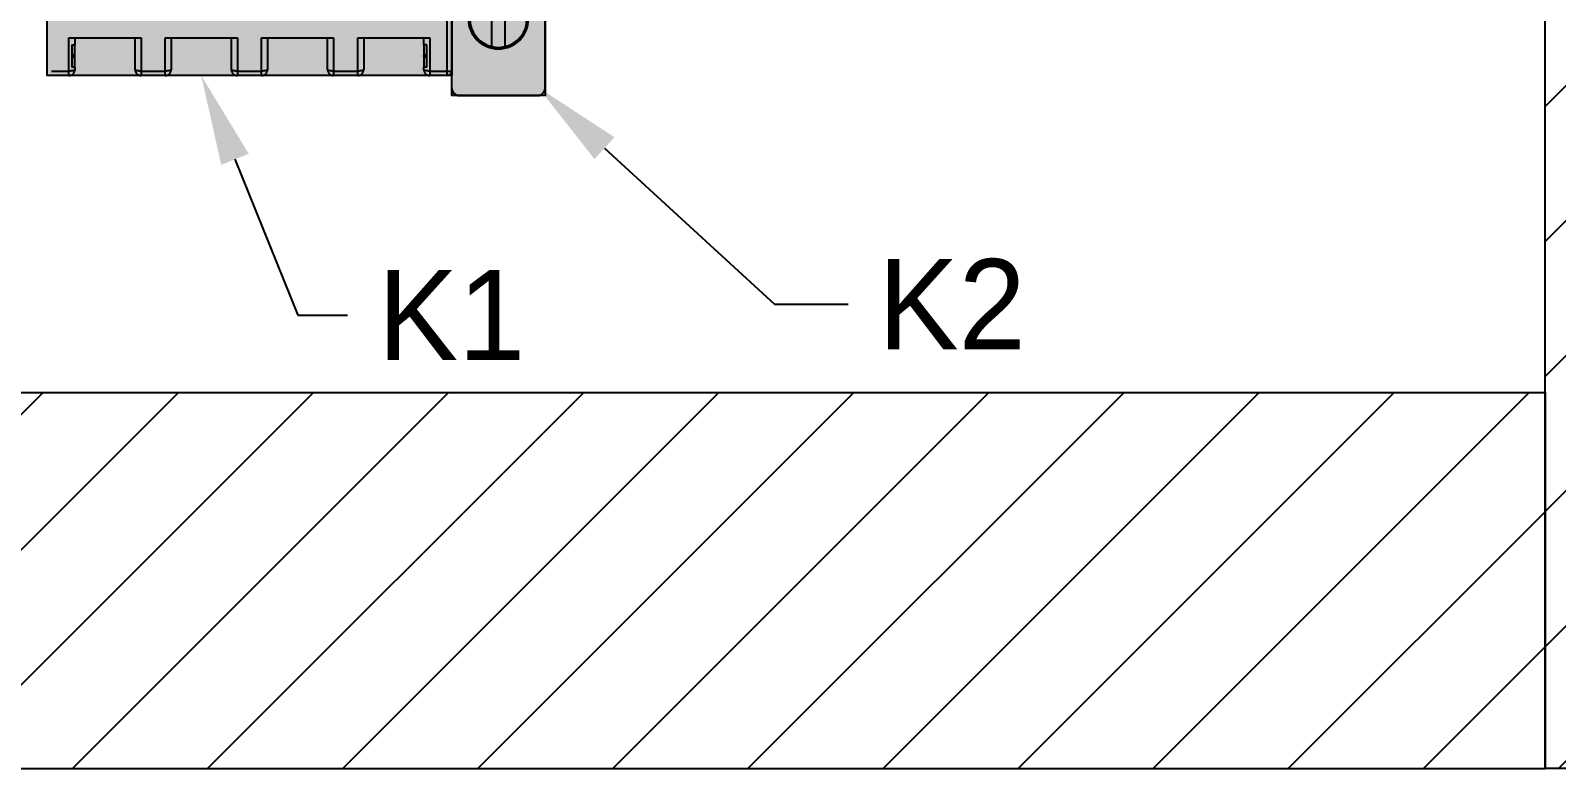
# Model space of a CAD drawing. Extents: x -20 to 2016, y -5898 to 916.
# Drawn here: x 1365.4 to 1466.8, y 551 to 600 of the extents above; entities that cross this region are included whole.
import ezdxf
from ezdxf import colors
from ezdxf.entities.mleader import LeaderData, LeaderLine
from ezdxf.math import Vec2, Vec3

# ---------------------------------------------------------------- set-up
doc = ezdxf.new("R2010")
doc.units = 0
for name, color, linetype in [('Default', 7, 'Continuous'), ('DV1_Default', 7, 'Continuous'), ('DV1_DRAW', 7, 'Continuous'), ('MAIN-1', 7, 'Continuous'), ('SYMS', 7, 'Continuous')]:
    doc.layers.add(name, color=color, linetype=linetype)

# ---------------------------------------------------------------- blocks, each defined once
blk = doc.blocks.new('SE')
at = {"layer": 'DV1_Default', "linetype": 'Continuous'}
h = blk.add_hatch(dxfattribs=at)
h.set_pattern_fill('LINE', scale=1.25984, angle=45, style=0)
h.paths.add_polyline_path([(55.08, 163.68), (55.08, 138.59), (60.08, 138.59), (60.08, 163.68)])
at = {"layer": 'DV1_Default', "color": 7, "linetype": 'Continuous'}
for p, q in [((60.18, 201.88), (54.98, 201.88)), ((54.48, 191.83), (54.48, 201.38)), ((60.68, 191.83), (60.68, 201.38)), ((57.15, 194.93), (57.15, 198.63)), ((58.01, 198.63), (58.01, 194.93)), ((54.48, 182.28), (54.48, 191.83)), ((60.18, 192.33), (54.98, 192.33)), ((60.68, 182.28), (60.68, 191.83)), ((57.15, 185.38), (57.15, 189.08)), ((58.01, 189.08), (58.01, 185.38)), ((60.18, 182.78), (54.98, 182.78)), ((54.48, 174.58), (54.48, 182.28)), ((60.68, 174.58), (60.68, 182.28)), ((57.15, 175.83), (57.15, 179.53)), ((58.01, 179.53), (58.01, 175.83)), ((54.48, 174.34), (54.48, 174.58)), ((54.58, 174.78), (54.58, 175.28)), ((60.58, 175.28), (54.58, 175.28)), ((54.58, 173.61), (54.58, 174.78)), ((60.58, 174.78), (60.58, 175.28)), ((60.58, 173.61), (60.58, 174.78)), ((60.68, 174.34), (60.68, 174.58)), ((54.48, 172.34), (54.48, 174.34)), ((54.58, 172.68), (54.58, 173.61)), ((54.58, 173.61), (60.58, 173.61)), ((60.58, 172.68), (60.58, 173.61)), ((60.68, 172.34), (60.68, 174.34)), ((54.58, 171.13), (54.58, 172.68)), ((54.58, 172.68), (54.58, 172.68)), ((54.58, 172.68), (60.58, 172.68)), ((54.58, 172.68), (60.58, 172.68)), ((60.58, 172.68), (60.58, 172.68)), ((60.58, 171.13), (60.58, 172.68)), ((54.48, 167.84), (54.48, 172.34)), ((60.68, 167.84), (60.68, 172.34)), ((54.58, 170.63), (54.58, 171.13)), ((54.58, 171.13), (60.58, 171.13)), ((54.58, 170.63), (54.58, 170.63)), ((54.58, 169.23), (54.58, 170.63)), ((54.58, 170.63), (60.58, 170.63)), ((54.58, 170.63), (60.58, 170.63)), ((60.58, 170.63), (60.58, 171.13)), ((60.58, 170.63), (60.58, 170.63)), ((60.58, 169.23), (60.58, 170.63)), ((54.58, 168.73), (54.58, 169.23)), ((54.58, 169.23), (60.58, 169.23)), ((54.58, 168.73), (54.58, 168.73)), ((54.58, 167.18), (54.58, 168.73)), ((54.58, 168.73), (60.58, 168.73)), ((54.58, 168.73), (60.58, 168.73)), ((60.58, 168.73), (60.58, 169.23)), ((60.58, 168.73), (60.58, 168.73)), ((60.58, 167.18), (60.58, 168.73)), ((54.48, 165.34), (54.48, 167.84)), ((60.68, 165.34), (60.68, 167.84)), ((54.58, 166.25), (54.58, 167.18)), ((54.58, 167.18), (60.58, 167.18)), ((60.58, 166.25), (60.58, 167.18)), ((54.58, 164.48), (54.58, 166.25)), ((54.58, 166.25), (60.58, 166.25)), ((60.58, 164.48), (60.58, 166.25)), ((54.48, 139.79), (54.48, 165.34)), ((54.58, 164.18), (54.58, 164.48)), ((54.58, 164.48), (60.58, 164.48)), ((60.58, 164.18), (60.58, 164.48)), ((60.68, 139.79), (60.68, 165.34)), ((54.58, 163.68), (54.58, 164.18)), ((54.58, 163.68), (54.58, 163.68)), ((54.58, 163.68), (60.58, 163.68)), ((54.58, 163.68), (60.58, 163.68)), ((60.58, 163.68), (60.58, 164.18)), ((60.58, 163.68), (60.58, 163.68)), ((54.48, 131.79), (54.48, 139.79)), ((54.48, 139.79), (54.98, 139.79)), ((54.98, 138.29), (54.98, 139.79)), ((60.18, 139.79), (60.68, 139.79)), ((60.18, 139.79), (60.18, 138.29)), ((60.68, 131.79), (60.68, 139.79)), ((60.18, 138.29), (54.98, 138.29)), ((54.48, 124.09), (54.48, 131.79)), ((60.18, 131.29), (54.98, 131.29)), ((60.68, 124.09), (60.68, 131.79)), ((57.15, 126.84), (57.15, 130.54)), ((58.01, 130.54), (58.01, 126.84)), ((54.48, 114.54), (54.48, 124.09)), ((60.68, 114.54), (60.68, 124.09)), ((54.98, 123.59), (60.18, 123.59)), ((57.15, 117.29), (57.15, 120.99)), ((58.01, 120.99), (58.01, 117.29)), ((54.98, 114.04), (60.18, 114.04)), ((60.18, 114.04), (54.98, 114.04)), ((54.98, 114.04), (54.98, 114.04)), ((60.18, 114.04), (60.18, 114.04))]:
    blk.add_line(p, q, dxfattribs=at)
for centre, radius, start, end in [((54.98, 201.38), 0.5, 90, 180), ((60.18, 201.38), 0.5, 0, 90), ((57.58, 196.78), 2, 90, 270), ((57.58, 196.78), 1.9, 103.0803, 180), ((57.58, 196.78), 1.9, 76.9197, 103.0803), ((57.58, 196.78), 2, 311.749, 90), ((57.58, 196.78), 1.9, 0, 76.9197), ((57.58, 196.78), 1.9, 180, 256.9197), ((57.58, 196.78), 1.9, 283.0803, 0), ((57.58, 196.78), 1.9, 256.9197, 283.0803), ((57.58, 196.78), 2, 270, 311.749), ((54.98, 191.83), 0.5, 90, 180), ((60.18, 191.83), 0.5, 0, 90), ((57.58, 187.23), 2, 90, 270), ((57.58, 187.23), 1.9, 103.0803, 180), ((57.58, 187.23), 1.9, 76.9197, 103.0803), ((57.58, 187.23), 2, 270, 90), ((57.58, 187.23), 1.9, 0, 76.9197), ((57.58, 187.23), 1.9, 180, 256.9197), ((57.58, 187.23), 1.9, 283.0803, 0), ((57.58, 187.23), 1.9, 256.9197, 283.0803), ((54.98, 182.28), 0.5, 90, 180), ((60.18, 182.28), 0.5, 0, 90), ((57.58, 177.68), 2, 90, 270), ((57.58, 177.68), 1.9, 76.9197, 103.0803), ((57.58, 177.68), 2, 270, 90), ((57.58, 177.68), 1.9, 103.0803, 180), ((57.58, 177.68), 1.9, 0, 76.9197), ((57.58, 177.68), 1.9, 180, 256.9197), ((57.58, 177.68), 1.9, 283.0803, 0), ((57.58, 177.68), 1.9, 256.9197, 283.0803), ((57.58, 134.79), 1.5, 0, 180), ((57.58, 134.79), 1.5, 180, 270), ((57.58, 134.79), 1.5, 270, 0), ((54.98, 131.79), 0.5, 180, 270), ((60.18, 131.79), 0.5, 270, 0), ((57.58, 128.69), 2, 90, 270), ((57.58, 128.69), 1.9, 103.0803, 180), ((57.58, 128.69), 1.9, 76.9197, 103.0803), ((57.58, 128.69), 2, 270, 90), ((57.58, 128.69), 1.9, 0, 76.9197), ((57.58, 128.69), 1.9, 180, 256.9197), ((57.58, 128.69), 1.9, 283.0803, 0), ((57.58, 128.69), 1.9, 256.9197, 283.0803), ((54.98, 124.09), 0.5, 180, 270), ((60.18, 124.09), 0.5, 270, 0), ((57.58, 119.14), 2, 90, 270), ((57.58, 119.14), 1.9, 103.0803, 180), ((57.58, 119.14), 1.9, 76.9197, 103.0803), ((57.58, 119.14), 2, 270, 90), ((57.58, 119.14), 1.9, 0, 76.9197), ((57.58, 119.14), 1.9, 180, 256.9197), ((57.58, 119.14), 1.9, 283.0803, 0), ((57.58, 119.14), 1.9, 256.9197, 283.0803), ((54.98, 114.54), 0.5, 180, 270), ((54.98, 114.54), 0.5, 180, 270), ((60.18, 114.54), 0.5, 270, 0), ((60.18, 114.54), 0.5, 270, 0)]:
    blk.add_arc(centre, radius, start, end, dxfattribs=at)
at = {"layer": 'DV1_DRAW', "color": 7, "linetype": 'Continuous'}
for p, q in [((55.08, 138.59), (55.08, 163.68)), ((60.08, 138.59), (60.08, 163.68)), ((60.08, 138.59), (55.08, 138.59))]:
    blk.add_line(p, q, dxfattribs=at)

msp = doc.modelspace()

# ---------------------------------------------------------------- hatches: boundary and pattern name
at = {"layer": 'SYMS', "true_color": 0x636466}
h = msp.add_hatch(dxfattribs=at)
h.set_pattern_fill('ANSI31', color=251, scale=2)
h.paths.add_polyline_path([(1491.064, 829.513), (1466.064, 829.513), (1466.064, 657.619), (1466.098, 657.619), (1466.098, 622.619), (1466.064, 550.969), (1491.064, 550.969)])
h = msp.add_hatch(color=251, dxfattribs=at)
h.dxf.hatch_style = 1
h.paths.add_polyline_path([(1399.586, 683.552), (1393.381, 683.552), (1393.381, 595.709), (1399.586, 595.709)])
h = msp.add_hatch(color=251, dxfattribs=at)
h.dxf.hatch_style = 1
h.paths.add_polyline_path([(1366.481, 597.033), (1393.381, 597.033), (1393.381, 676.033), (1366.481, 676.033)])
h = msp.add_hatch(dxfattribs=at)
h.set_pattern_fill('ANSI31', color=251, scale=2)
h.paths.add_polyline_path([(1466.064, 575.969), (1221.181, 575.969), (1221.181, 550.969), (1466.064, 550.969)])

# ---------------------------------------------------------------- linework, layer by layer
at = {"layer": 'MAIN-1'}
for p, q in [((1399.586, 597.905), (1399.586, 606.805)), ((1393.081, 597.333), (1393.081, 605.933)), ((1393.381, 606.233), (1393.381, 597.333)), ((1367.931, 597.333), (1367.931, 599.533)), ((1367.931, 599.533), (1372.731, 599.533)), ((1368.331, 599.533), (1368.331, 599.083)), ((1372.331, 597.433), (1372.331, 599.533)), ((1372.731, 599.533), (1372.731, 597.333)), ((1374.331, 597.333), (1374.331, 599.533)), ((1374.331, 599.533), (1379.131, 599.533)), ((1374.731, 599.533), (1374.731, 597.433)), ((1378.731, 597.433), (1378.731, 599.533)), ((1379.131, 599.533), (1379.131, 597.333)), ((1380.731, 597.333), (1380.731, 599.533)), ((1380.731, 599.533), (1385.531, 599.533)), ((1381.131, 599.533), (1381.131, 597.433)), ((1385.131, 597.433), (1385.131, 599.533)), ((1385.531, 599.533), (1385.531, 597.333)), ((1387.131, 597.333), (1387.131, 599.533)), ((1387.131, 599.533), (1391.931, 599.533)), ((1387.531, 599.533), (1387.531, 597.433)), ((1391.531, 599.083), (1391.531, 599.533)), ((1391.931, 599.533), (1391.931, 597.333)), ((1368.131, 599.083), (1368.131, 597.583)), ((1368.131, 599.083), (1368.331, 599.083)), ((1368.331, 598.383), (1368.331, 599.083)), ((1391.531, 599.083), (1391.531, 598.383)), ((1391.731, 599.083), (1391.531, 599.083)), ((1391.731, 597.583), (1391.731, 599.083)), ((1368.331, 598.383), (1368.131, 598.383)), ((1368.131, 598.283), (1368.331, 598.283)), ((1368.331, 597.583), (1368.131, 597.583)), ((1368.331, 598.283), (1368.331, 598.383)), ((1368.331, 597.583), (1368.331, 598.283)), ((1368.331, 597.583), (1368.331, 597.433)), ((1391.531, 598.283), (1391.531, 598.383)), ((1391.731, 598.383), (1391.531, 598.383)), ((1391.531, 598.283), (1391.531, 597.583)), ((1391.531, 598.283), (1391.731, 598.283)), ((1391.531, 597.433), (1391.531, 597.583)), ((1391.731, 597.583), (1391.531, 597.583)), ((1366.781, 597.333), (1367.931, 597.333)), ((1367.931, 597.033), (1366.781, 597.033)), ((1367.931, 597.033), (1367.931, 597.333)), ((1367.948, 597.333), (1367.931, 597.333)), ((1372.731, 597.033), (1367.931, 597.033)), ((1367.931, 597.033), (1367.95, 597.033)), ((1367.966, 597.333), (1367.948, 597.333)), ((1367.95, 597.033), (1367.969, 597.034)), ((1367.984, 597.334), (1367.966, 597.333)), ((1367.969, 597.034), (1367.988, 597.037)), ((1368.001, 597.334), (1367.984, 597.334)), ((1367.988, 597.037), (1368.008, 597.04)), ((1368.018, 597.335), (1368.001, 597.334)), ((1368.008, 597.04), (1368.026, 597.044)), ((1368.035, 597.336), (1368.018, 597.335)), ((1368.026, 597.044), (1368.045, 597.049)), ((1368.052, 597.337), (1368.035, 597.336)), ((1368.045, 597.049), (1368.063, 597.055)), ((1368.069, 597.339), (1368.052, 597.337)), ((1368.063, 597.055), (1368.082, 597.062)), ((1368.086, 597.34), (1368.069, 597.339)), ((1368.082, 597.062), (1368.092, 597.066)), ((1368.102, 597.342), (1368.086, 597.34)), ((1368.092, 597.066), (1368.104, 597.072)), ((1368.118, 597.344), (1368.102, 597.342)), ((1368.104, 597.072), (1368.123, 597.082)), ((1368.133, 597.346), (1368.118, 597.344)), ((1368.123, 597.082), (1368.141, 597.092)), ((1368.149, 597.349), (1368.133, 597.346)), ((1368.141, 597.092), (1368.151, 597.098)), ((1368.163, 597.351), (1368.149, 597.349)), ((1368.151, 597.098), (1368.157, 597.103)), ((1368.157, 597.103), (1368.165, 597.108)), ((1368.178, 597.354), (1368.163, 597.351)), ((1368.165, 597.108), (1368.173, 597.114)), ((1368.173, 597.114), (1368.18, 597.12)), ((1368.191, 597.357), (1368.178, 597.354)), ((1368.18, 597.12), (1368.187, 597.125)), ((1368.187, 597.125), (1368.194, 597.132)), ((1368.205, 597.36), (1368.191, 597.357)), ((1368.194, 597.132), (1368.201, 597.138)), ((1368.201, 597.138), (1368.215, 597.151)), ((1368.218, 597.363), (1368.205, 597.36)), ((1368.215, 597.151), (1368.228, 597.165)), ((1368.23, 597.366), (1368.218, 597.363)), ((1368.228, 597.165), (1368.242, 597.181)), ((1368.242, 597.369), (1368.23, 597.366)), ((1368.253, 597.373), (1368.242, 597.369)), ((1368.242, 597.181), (1368.258, 597.202)), ((1368.263, 597.377), (1368.253, 597.373)), ((1368.258, 597.202), (1368.267, 597.216)), ((1368.262, 597.208), (1368.271, 597.222)), ((1368.267, 597.216), (1368.262, 597.208)), ((1368.273, 597.38), (1368.263, 597.377)), ((1368.271, 597.222), (1368.28, 597.237)), ((1368.282, 597.384), (1368.273, 597.38)), ((1368.28, 597.237), (1368.288, 597.253)), ((1368.29, 597.389), (1368.282, 597.384)), ((1368.288, 597.253), (1368.296, 597.268)), ((1368.298, 597.393), (1368.29, 597.389)), ((1368.296, 597.268), (1368.302, 597.284)), ((1368.305, 597.397), (1368.298, 597.393)), ((1368.302, 597.284), (1368.308, 597.301)), ((1368.311, 597.401), (1368.305, 597.397)), ((1368.31, 597.306), (1368.314, 597.318)), ((1368.316, 597.405), (1368.311, 597.401)), ((1368.314, 597.318), (1368.319, 597.338)), ((1368.32, 597.41), (1368.316, 597.405)), ((1368.319, 597.338), (1368.325, 597.362)), ((1368.324, 597.414), (1368.32, 597.41)), ((1368.327, 597.418), (1368.324, 597.414)), ((1368.325, 597.362), (1368.328, 597.386)), ((1368.329, 597.423), (1368.327, 597.418)), ((1368.328, 597.386), (1368.33, 597.411)), ((1368.33, 597.428), (1368.329, 597.423)), ((1368.331, 597.433), (1368.33, 597.428)), ((1368.33, 597.411), (1368.331, 597.433)), ((1372.331, 597.428), (1372.331, 597.433)), ((1372.331, 597.433), (1372.331, 597.411)), ((1372.332, 597.423), (1372.331, 597.428)), ((1372.331, 597.411), (1372.334, 597.386)), ((1372.335, 597.418), (1372.332, 597.423)), ((1372.334, 597.386), (1372.337, 597.362)), ((1372.337, 597.414), (1372.335, 597.418)), ((1372.341, 597.41), (1372.337, 597.414)), ((1372.337, 597.362), (1372.342, 597.338)), ((1372.346, 597.405), (1372.341, 597.41)), ((1372.342, 597.338), (1372.348, 597.318)), ((1372.351, 597.401), (1372.346, 597.405)), ((1372.348, 597.318), (1372.351, 597.306)), ((1372.357, 597.397), (1372.351, 597.401)), ((1372.353, 597.301), (1372.359, 597.284)), ((1372.364, 597.393), (1372.357, 597.397)), ((1372.359, 597.284), (1372.366, 597.268)), ((1372.372, 597.389), (1372.364, 597.393)), ((1372.366, 597.268), (1372.374, 597.253)), ((1372.38, 597.384), (1372.372, 597.389)), ((1372.374, 597.253), (1372.382, 597.237)), ((1372.389, 597.38), (1372.38, 597.384)), ((1372.382, 597.237), (1372.391, 597.222)), ((1372.399, 597.377), (1372.389, 597.38)), ((1372.391, 597.222), (1372.4, 597.208)), ((1372.4, 597.208), (1372.394, 597.216)), ((1372.394, 597.216), (1372.404, 597.202)), ((1372.409, 597.373), (1372.399, 597.377)), ((1372.404, 597.202), (1372.42, 597.181)), ((1372.42, 597.369), (1372.409, 597.373)), ((1372.432, 597.366), (1372.42, 597.369)), ((1372.42, 597.181), (1372.434, 597.165)), ((1372.444, 597.363), (1372.432, 597.366)), ((1372.434, 597.165), (1372.447, 597.151)), ((1372.457, 597.36), (1372.444, 597.363)), ((1372.447, 597.151), (1372.46, 597.138)), ((1372.47, 597.357), (1372.457, 597.36)), ((1372.46, 597.138), (1372.467, 597.132)), ((1372.467, 597.132), (1372.475, 597.125)), ((1372.484, 597.354), (1372.47, 597.357)), ((1372.475, 597.125), (1372.482, 597.12)), ((1372.482, 597.12), (1372.489, 597.114)), ((1372.498, 597.351), (1372.484, 597.354)), ((1372.489, 597.114), (1372.497, 597.108)), ((1372.497, 597.108), (1372.504, 597.103)), ((1372.513, 597.349), (1372.498, 597.351)), ((1372.504, 597.103), (1372.511, 597.098)), ((1372.511, 597.098), (1372.521, 597.092)), ((1372.528, 597.346), (1372.513, 597.349)), ((1372.521, 597.092), (1372.539, 597.082)), ((1372.544, 597.344), (1372.528, 597.346)), ((1372.539, 597.082), (1372.557, 597.072)), ((1372.56, 597.342), (1372.544, 597.344)), ((1372.557, 597.072), (1372.571, 597.066)), ((1372.576, 597.34), (1372.56, 597.342)), ((1372.571, 597.066), (1372.583, 597.061)), ((1372.592, 597.339), (1372.576, 597.34)), ((1372.583, 597.061), (1372.603, 597.054)), ((1372.609, 597.337), (1372.592, 597.339)), ((1372.603, 597.054), (1372.624, 597.047)), ((1372.626, 597.336), (1372.609, 597.337)), ((1372.624, 597.047), (1372.645, 597.042)), ((1372.643, 597.335), (1372.626, 597.336)), ((1372.661, 597.334), (1372.643, 597.335)), ((1372.645, 597.042), (1372.666, 597.038)), ((1372.678, 597.334), (1372.661, 597.334)), ((1372.666, 597.038), (1372.688, 597.035)), ((1372.696, 597.333), (1372.678, 597.334)), ((1372.688, 597.035), (1372.709, 597.033)), ((1372.713, 597.333), (1372.696, 597.333)), ((1372.709, 597.033), (1372.731, 597.033)), ((1372.731, 597.333), (1372.713, 597.333)), ((1372.731, 597.333), (1374.331, 597.333)), ((1372.731, 597.333), (1372.731, 597.033)), ((1374.331, 597.033), (1372.731, 597.033)), ((1374.331, 597.033), (1374.331, 597.333)), ((1374.348, 597.333), (1374.331, 597.333)), ((1379.131, 597.033), (1374.331, 597.033)), ((1374.331, 597.033), (1374.35, 597.033)), ((1374.366, 597.333), (1374.348, 597.333)), ((1374.35, 597.033), (1374.369, 597.034)), ((1374.384, 597.334), (1374.366, 597.333)), ((1374.369, 597.034), (1374.388, 597.037)), ((1374.401, 597.334), (1374.384, 597.334)), ((1374.388, 597.037), (1374.408, 597.04)), ((1374.418, 597.335), (1374.401, 597.334)), ((1374.408, 597.04), (1374.426, 597.044)), ((1374.435, 597.336), (1374.418, 597.335)), ((1374.426, 597.044), (1374.445, 597.049)), ((1374.452, 597.337), (1374.435, 597.336)), ((1374.445, 597.049), (1374.463, 597.055)), ((1374.469, 597.339), (1374.452, 597.337)), ((1374.463, 597.055), (1374.482, 597.062)), ((1374.486, 597.34), (1374.469, 597.339)), ((1374.482, 597.062), (1374.492, 597.066)), ((1374.502, 597.342), (1374.486, 597.34)), ((1374.492, 597.066), (1374.504, 597.072)), ((1374.518, 597.344), (1374.502, 597.342)), ((1374.504, 597.072), (1374.523, 597.082)), ((1374.533, 597.346), (1374.518, 597.344)), ((1374.523, 597.082), (1374.541, 597.092)), ((1374.549, 597.349), (1374.533, 597.346)), ((1374.541, 597.092), (1374.551, 597.098)), ((1374.563, 597.351), (1374.549, 597.349)), ((1374.551, 597.098), (1374.557, 597.103)), ((1374.557, 597.103), (1374.565, 597.108)), ((1374.578, 597.354), (1374.563, 597.351)), ((1374.565, 597.108), (1374.573, 597.114)), ((1374.573, 597.114), (1374.58, 597.12)), ((1374.591, 597.357), (1374.578, 597.354)), ((1374.58, 597.12), (1374.587, 597.125)), ((1374.587, 597.125), (1374.594, 597.132)), ((1374.605, 597.36), (1374.591, 597.357)), ((1374.594, 597.132), (1374.601, 597.138)), ((1374.601, 597.138), (1374.615, 597.151)), ((1374.618, 597.363), (1374.605, 597.36)), ((1374.615, 597.151), (1374.628, 597.165)), ((1374.63, 597.366), (1374.618, 597.363)), ((1374.628, 597.165), (1374.642, 597.181)), ((1374.642, 597.369), (1374.63, 597.366)), ((1374.653, 597.373), (1374.642, 597.369)), ((1374.642, 597.181), (1374.658, 597.202)), ((1374.663, 597.377), (1374.653, 597.373)), ((1374.658, 597.202), (1374.667, 597.216)), ((1374.662, 597.208), (1374.671, 597.222)), ((1374.667, 597.216), (1374.662, 597.208)), ((1374.673, 597.38), (1374.663, 597.377)), ((1374.671, 597.222), (1374.68, 597.237)), ((1374.682, 597.384), (1374.673, 597.38)), ((1374.68, 597.237), (1374.688, 597.253)), ((1374.69, 597.389), (1374.682, 597.384)), ((1374.688, 597.253), (1374.696, 597.268)), ((1374.698, 597.393), (1374.69, 597.389)), ((1374.696, 597.268), (1374.702, 597.284)), ((1374.705, 597.397), (1374.698, 597.393)), ((1374.702, 597.284), (1374.708, 597.301)), ((1374.711, 597.401), (1374.705, 597.397)), ((1374.71, 597.306), (1374.714, 597.318)), ((1374.716, 597.405), (1374.711, 597.401)), ((1374.714, 597.318), (1374.719, 597.338)), ((1374.72, 597.41), (1374.716, 597.405)), ((1374.719, 597.338), (1374.725, 597.362)), ((1374.724, 597.414), (1374.72, 597.41)), ((1374.727, 597.418), (1374.724, 597.414)), ((1374.725, 597.362), (1374.728, 597.386)), ((1374.729, 597.423), (1374.727, 597.418)), ((1374.728, 597.386), (1374.73, 597.411)), ((1374.73, 597.428), (1374.729, 597.423)), ((1374.731, 597.433), (1374.73, 597.428)), ((1374.73, 597.411), (1374.731, 597.433)), ((1378.731, 597.428), (1378.731, 597.433)), ((1378.731, 597.433), (1378.731, 597.411)), ((1378.732, 597.423), (1378.731, 597.428)), ((1378.731, 597.411), (1378.734, 597.386)), ((1378.735, 597.418), (1378.732, 597.423)), ((1378.734, 597.386), (1378.737, 597.362)), ((1378.737, 597.414), (1378.735, 597.418)), ((1378.741, 597.41), (1378.737, 597.414)), ((1378.737, 597.362), (1378.742, 597.338)), ((1378.746, 597.405), (1378.741, 597.41)), ((1378.742, 597.338), (1378.748, 597.318)), ((1378.751, 597.401), (1378.746, 597.405)), ((1378.748, 597.318), (1378.751, 597.306)), ((1378.757, 597.397), (1378.751, 597.401)), ((1378.753, 597.301), (1378.759, 597.284)), ((1378.764, 597.393), (1378.757, 597.397)), ((1378.759, 597.284), (1378.766, 597.268)), ((1378.772, 597.389), (1378.764, 597.393)), ((1378.766, 597.268), (1378.774, 597.253)), ((1378.78, 597.384), (1378.772, 597.389)), ((1378.774, 597.253), (1378.782, 597.237)), ((1378.789, 597.38), (1378.78, 597.384)), ((1378.782, 597.237), (1378.791, 597.222)), ((1378.799, 597.377), (1378.789, 597.38)), ((1378.791, 597.222), (1378.8, 597.208)), ((1378.8, 597.208), (1378.794, 597.216)), ((1378.794, 597.216), (1378.804, 597.202)), ((1378.809, 597.373), (1378.799, 597.377)), ((1378.804, 597.202), (1378.82, 597.181)), ((1378.82, 597.369), (1378.809, 597.373)), ((1378.832, 597.366), (1378.82, 597.369)), ((1378.82, 597.181), (1378.834, 597.165)), ((1378.844, 597.363), (1378.832, 597.366)), ((1378.834, 597.165), (1378.847, 597.151)), ((1378.857, 597.36), (1378.844, 597.363)), ((1378.847, 597.151), (1378.86, 597.138)), ((1378.87, 597.357), (1378.857, 597.36)), ((1378.86, 597.138), (1378.867, 597.132)), ((1378.867, 597.132), (1378.875, 597.125)), ((1378.884, 597.354), (1378.87, 597.357)), ((1378.875, 597.125), (1378.882, 597.12)), ((1378.882, 597.12), (1378.889, 597.114)), ((1378.898, 597.351), (1378.884, 597.354)), ((1378.889, 597.114), (1378.897, 597.108)), ((1378.897, 597.108), (1378.904, 597.103)), ((1378.913, 597.349), (1378.898, 597.351)), ((1378.904, 597.103), (1378.911, 597.098)), ((1378.911, 597.098), (1378.921, 597.092)), ((1378.928, 597.346), (1378.913, 597.349)), ((1378.921, 597.092), (1378.939, 597.082)), ((1378.944, 597.344), (1378.928, 597.346)), ((1378.939, 597.082), (1378.957, 597.072)), ((1378.96, 597.342), (1378.944, 597.344)), ((1378.957, 597.072), (1378.971, 597.066)), ((1378.976, 597.34), (1378.96, 597.342)), ((1378.971, 597.066), (1378.983, 597.061)), ((1378.992, 597.339), (1378.976, 597.34)), ((1378.983, 597.061), (1379.003, 597.054)), ((1379.009, 597.337), (1378.992, 597.339)), ((1379.003, 597.054), (1379.024, 597.047)), ((1379.026, 597.336), (1379.009, 597.337)), ((1379.024, 597.047), (1379.045, 597.042)), ((1379.043, 597.335), (1379.026, 597.336)), ((1379.061, 597.334), (1379.043, 597.335)), ((1379.045, 597.042), (1379.066, 597.038)), ((1379.078, 597.334), (1379.061, 597.334)), ((1379.066, 597.038), (1379.088, 597.035)), ((1379.096, 597.333), (1379.078, 597.334)), ((1379.088, 597.035), (1379.109, 597.033)), ((1379.113, 597.333), (1379.096, 597.333)), ((1379.109, 597.033), (1379.131, 597.033)), ((1379.131, 597.333), (1379.113, 597.333)), ((1379.131, 597.333), (1380.731, 597.333)), ((1379.131, 597.333), (1379.131, 597.033)), ((1380.731, 597.033), (1379.131, 597.033)), ((1380.731, 597.033), (1380.731, 597.333)), ((1380.748, 597.333), (1380.731, 597.333)), ((1385.531, 597.033), (1380.731, 597.033)), ((1380.731, 597.033), (1380.75, 597.033)), ((1380.766, 597.333), (1380.748, 597.333)), ((1380.75, 597.033), (1380.769, 597.034)), ((1380.784, 597.334), (1380.766, 597.333)), ((1380.769, 597.034), (1380.788, 597.037)), ((1380.801, 597.334), (1380.784, 597.334)), ((1380.788, 597.037), (1380.808, 597.04)), ((1380.818, 597.335), (1380.801, 597.334)), ((1380.808, 597.04), (1380.826, 597.044)), ((1380.835, 597.336), (1380.818, 597.335)), ((1380.826, 597.044), (1380.845, 597.049)), ((1380.852, 597.337), (1380.835, 597.336)), ((1380.845, 597.049), (1380.863, 597.055)), ((1380.869, 597.339), (1380.852, 597.337)), ((1380.863, 597.055), (1380.882, 597.062)), ((1380.886, 597.34), (1380.869, 597.339)), ((1380.882, 597.062), (1380.892, 597.066)), ((1380.902, 597.342), (1380.886, 597.34)), ((1380.892, 597.066), (1380.904, 597.072)), ((1380.918, 597.344), (1380.902, 597.342)), ((1380.904, 597.072), (1380.923, 597.082)), ((1380.933, 597.346), (1380.918, 597.344)), ((1380.923, 597.082), (1380.941, 597.092)), ((1380.949, 597.349), (1380.933, 597.346)), ((1380.941, 597.092), (1380.951, 597.098)), ((1380.963, 597.351), (1380.949, 597.349)), ((1380.951, 597.098), (1380.957, 597.103)), ((1380.957, 597.103), (1380.965, 597.108)), ((1380.978, 597.354), (1380.963, 597.351)), ((1380.965, 597.108), (1380.973, 597.114)), ((1380.973, 597.114), (1380.98, 597.12)), ((1380.991, 597.357), (1380.978, 597.354)), ((1380.98, 597.12), (1380.987, 597.125)), ((1380.987, 597.125), (1380.994, 597.132)), ((1381.005, 597.36), (1380.991, 597.357)), ((1380.994, 597.132), (1381.001, 597.138)), ((1381.001, 597.138), (1381.015, 597.151)), ((1381.018, 597.363), (1381.005, 597.36)), ((1381.015, 597.151), (1381.028, 597.165)), ((1381.03, 597.366), (1381.018, 597.363)), ((1381.028, 597.165), (1381.042, 597.181)), ((1381.042, 597.369), (1381.03, 597.366)), ((1381.053, 597.373), (1381.042, 597.369)), ((1381.042, 597.181), (1381.058, 597.202)), ((1381.063, 597.377), (1381.053, 597.373)), ((1381.058, 597.202), (1381.067, 597.216)), ((1381.062, 597.208), (1381.071, 597.222)), ((1381.067, 597.216), (1381.062, 597.208)), ((1381.073, 597.38), (1381.063, 597.377)), ((1381.071, 597.222), (1381.08, 597.237)), ((1381.082, 597.384), (1381.073, 597.38)), ((1381.08, 597.237), (1381.088, 597.253)), ((1381.09, 597.389), (1381.082, 597.384)), ((1381.088, 597.253), (1381.096, 597.268)), ((1381.098, 597.393), (1381.09, 597.389)), ((1381.096, 597.268), (1381.102, 597.284)), ((1381.105, 597.397), (1381.098, 597.393)), ((1381.102, 597.284), (1381.108, 597.301)), ((1381.111, 597.401), (1381.105, 597.397)), ((1381.11, 597.306), (1381.114, 597.318)), ((1381.116, 597.405), (1381.111, 597.401)), ((1381.114, 597.318), (1381.119, 597.338)), ((1381.12, 597.41), (1381.116, 597.405)), ((1381.119, 597.338), (1381.125, 597.362)), ((1381.124, 597.414), (1381.12, 597.41)), ((1381.127, 597.418), (1381.124, 597.414)), ((1381.125, 597.362), (1381.128, 597.386)), ((1381.129, 597.423), (1381.127, 597.418)), ((1381.128, 597.386), (1381.13, 597.411)), ((1381.13, 597.428), (1381.129, 597.423)), ((1381.131, 597.433), (1381.13, 597.428)), ((1381.13, 597.411), (1381.131, 597.433)), ((1385.131, 597.428), (1385.131, 597.433)), ((1385.131, 597.433), (1385.131, 597.411)), ((1385.132, 597.423), (1385.131, 597.428)), ((1385.131, 597.411), (1385.134, 597.386)), ((1385.135, 597.418), (1385.132, 597.423)), ((1385.134, 597.386), (1385.137, 597.362)), ((1385.137, 597.414), (1385.135, 597.418)), ((1385.141, 597.41), (1385.137, 597.414)), ((1385.137, 597.362), (1385.142, 597.338)), ((1385.146, 597.405), (1385.141, 597.41)), ((1385.142, 597.338), (1385.148, 597.318)), ((1385.151, 597.401), (1385.146, 597.405)), ((1385.148, 597.318), (1385.151, 597.306)), ((1385.157, 597.397), (1385.151, 597.401)), ((1385.153, 597.301), (1385.159, 597.284)), ((1385.164, 597.393), (1385.157, 597.397)), ((1385.159, 597.284), (1385.166, 597.268)), ((1385.172, 597.389), (1385.164, 597.393)), ((1385.166, 597.268), (1385.174, 597.253)), ((1385.18, 597.384), (1385.172, 597.389)), ((1385.174, 597.253), (1385.182, 597.237)), ((1385.189, 597.38), (1385.18, 597.384)), ((1385.182, 597.237), (1385.191, 597.222)), ((1385.199, 597.377), (1385.189, 597.38)), ((1385.191, 597.222), (1385.2, 597.208)), ((1385.2, 597.208), (1385.194, 597.216)), ((1385.194, 597.216), (1385.204, 597.202)), ((1385.209, 597.373), (1385.199, 597.377)), ((1385.204, 597.202), (1385.22, 597.181)), ((1385.22, 597.369), (1385.209, 597.373)), ((1385.232, 597.366), (1385.22, 597.369)), ((1385.22, 597.181), (1385.234, 597.165)), ((1385.244, 597.363), (1385.232, 597.366)), ((1385.234, 597.165), (1385.247, 597.151)), ((1385.257, 597.36), (1385.244, 597.363)), ((1385.247, 597.151), (1385.26, 597.138)), ((1385.27, 597.357), (1385.257, 597.36)), ((1385.26, 597.138), (1385.267, 597.132)), ((1385.267, 597.132), (1385.275, 597.125)), ((1385.284, 597.354), (1385.27, 597.357)), ((1385.275, 597.125), (1385.282, 597.12)), ((1385.282, 597.12), (1385.289, 597.114)), ((1385.298, 597.351), (1385.284, 597.354)), ((1385.289, 597.114), (1385.297, 597.108)), ((1385.297, 597.108), (1385.304, 597.103)), ((1385.313, 597.349), (1385.298, 597.351)), ((1385.304, 597.103), (1385.311, 597.098)), ((1385.311, 597.098), (1385.321, 597.092)), ((1385.328, 597.346), (1385.313, 597.349)), ((1385.321, 597.092), (1385.339, 597.082)), ((1385.344, 597.344), (1385.328, 597.346)), ((1385.339, 597.082), (1385.357, 597.072)), ((1385.36, 597.342), (1385.344, 597.344)), ((1385.357, 597.072), (1385.371, 597.066)), ((1385.376, 597.34), (1385.36, 597.342)), ((1385.371, 597.066), (1385.383, 597.061)), ((1385.392, 597.339), (1385.376, 597.34)), ((1385.383, 597.061), (1385.403, 597.054)), ((1385.409, 597.337), (1385.392, 597.339)), ((1385.403, 597.054), (1385.424, 597.047)), ((1385.426, 597.336), (1385.409, 597.337)), ((1385.424, 597.047), (1385.445, 597.042)), ((1385.443, 597.335), (1385.426, 597.336)), ((1385.461, 597.334), (1385.443, 597.335)), ((1385.445, 597.042), (1385.466, 597.038)), ((1385.478, 597.334), (1385.461, 597.334)), ((1385.466, 597.038), (1385.488, 597.035)), ((1385.496, 597.333), (1385.478, 597.334)), ((1385.488, 597.035), (1385.509, 597.033)), ((1385.513, 597.333), (1385.496, 597.333)), ((1385.509, 597.033), (1385.531, 597.033)), ((1385.531, 597.333), (1385.513, 597.333)), ((1385.531, 597.333), (1387.131, 597.333)), ((1385.531, 597.333), (1385.531, 597.033)), ((1387.131, 597.033), (1385.531, 597.033)), ((1387.131, 597.033), (1387.131, 597.333)), ((1387.148, 597.333), (1387.131, 597.333)), ((1391.931, 597.033), (1387.131, 597.033)), ((1387.131, 597.033), (1387.15, 597.033)), ((1387.166, 597.333), (1387.148, 597.333)), ((1387.15, 597.033), (1387.169, 597.034)), ((1387.184, 597.334), (1387.166, 597.333)), ((1387.169, 597.034), (1387.188, 597.037)), ((1387.201, 597.334), (1387.184, 597.334)), ((1387.188, 597.037), (1387.208, 597.04)), ((1387.218, 597.335), (1387.201, 597.334)), ((1387.208, 597.04), (1387.226, 597.044)), ((1387.235, 597.336), (1387.218, 597.335)), ((1387.226, 597.044), (1387.245, 597.049)), ((1387.252, 597.337), (1387.235, 597.336)), ((1387.245, 597.049), (1387.263, 597.055)), ((1387.269, 597.339), (1387.252, 597.337)), ((1387.263, 597.055), (1387.282, 597.062)), ((1387.286, 597.34), (1387.269, 597.339)), ((1387.282, 597.062), (1387.292, 597.066)), ((1387.302, 597.342), (1387.286, 597.34)), ((1387.292, 597.066), (1387.304, 597.072)), ((1387.318, 597.344), (1387.302, 597.342)), ((1387.304, 597.072), (1387.323, 597.082)), ((1387.333, 597.346), (1387.318, 597.344)), ((1387.323, 597.082), (1387.341, 597.092)), ((1387.349, 597.349), (1387.333, 597.346)), ((1387.341, 597.092), (1387.351, 597.098)), ((1387.363, 597.351), (1387.349, 597.349)), ((1387.351, 597.098), (1387.357, 597.103)), ((1387.357, 597.103), (1387.365, 597.108)), ((1387.378, 597.354), (1387.363, 597.351)), ((1387.365, 597.108), (1387.373, 597.114)), ((1387.373, 597.114), (1387.38, 597.12)), ((1387.391, 597.357), (1387.378, 597.354)), ((1387.38, 597.12), (1387.387, 597.125)), ((1387.387, 597.125), (1387.394, 597.132)), ((1387.405, 597.36), (1387.391, 597.357)), ((1387.394, 597.132), (1387.401, 597.138)), ((1387.401, 597.138), (1387.415, 597.151)), ((1387.418, 597.363), (1387.405, 597.36)), ((1387.415, 597.151), (1387.428, 597.165)), ((1387.43, 597.366), (1387.418, 597.363)), ((1387.428, 597.165), (1387.442, 597.181)), ((1387.442, 597.369), (1387.43, 597.366)), ((1387.453, 597.373), (1387.442, 597.369)), ((1387.442, 597.181), (1387.458, 597.202)), ((1387.463, 597.377), (1387.453, 597.373)), ((1387.458, 597.202), (1387.467, 597.216)), ((1387.462, 597.208), (1387.471, 597.222)), ((1387.467, 597.216), (1387.462, 597.208)), ((1387.473, 597.38), (1387.463, 597.377)), ((1387.471, 597.222), (1387.48, 597.237)), ((1387.482, 597.384), (1387.473, 597.38)), ((1387.48, 597.237), (1387.488, 597.253)), ((1387.49, 597.389), (1387.482, 597.384)), ((1387.488, 597.253), (1387.496, 597.268)), ((1387.498, 597.393), (1387.49, 597.389)), ((1387.496, 597.268), (1387.502, 597.284)), ((1387.505, 597.397), (1387.498, 597.393)), ((1387.502, 597.284), (1387.508, 597.301)), ((1387.511, 597.401), (1387.505, 597.397)), ((1387.51, 597.306), (1387.514, 597.318)), ((1387.516, 597.405), (1387.511, 597.401)), ((1387.514, 597.318), (1387.519, 597.338)), ((1387.52, 597.41), (1387.516, 597.405)), ((1387.519, 597.338), (1387.525, 597.362)), ((1387.524, 597.414), (1387.52, 597.41)), ((1387.527, 597.418), (1387.524, 597.414)), ((1387.525, 597.362), (1387.528, 597.386)), ((1387.529, 597.423), (1387.527, 597.418)), ((1387.528, 597.386), (1387.53, 597.411)), ((1387.53, 597.428), (1387.529, 597.423)), ((1387.531, 597.433), (1387.53, 597.428)), ((1387.53, 597.411), (1387.531, 597.433)), ((1391.531, 597.428), (1391.531, 597.433)), ((1391.531, 597.433), (1391.531, 597.411)), ((1391.532, 597.423), (1391.531, 597.428)), ((1391.531, 597.411), (1391.534, 597.386)), ((1391.535, 597.418), (1391.532, 597.423)), ((1391.534, 597.386), (1391.537, 597.362)), ((1391.537, 597.414), (1391.535, 597.418)), ((1391.541, 597.41), (1391.537, 597.414)), ((1391.537, 597.362), (1391.542, 597.338)), ((1391.546, 597.405), (1391.541, 597.41)), ((1391.542, 597.338), (1391.548, 597.318)), ((1391.551, 597.401), (1391.546, 597.405)), ((1391.548, 597.318), (1391.551, 597.306)), ((1391.557, 597.397), (1391.551, 597.401)), ((1391.553, 597.301), (1391.559, 597.284)), ((1391.564, 597.393), (1391.557, 597.397)), ((1391.559, 597.284), (1391.566, 597.268)), ((1391.572, 597.389), (1391.564, 597.393)), ((1391.566, 597.268), (1391.574, 597.253)), ((1391.58, 597.384), (1391.572, 597.389)), ((1391.574, 597.253), (1391.582, 597.237)), ((1391.589, 597.38), (1391.58, 597.384)), ((1391.582, 597.237), (1391.591, 597.222)), ((1391.599, 597.377), (1391.589, 597.38)), ((1391.591, 597.222), (1391.6, 597.208)), ((1391.6, 597.208), (1391.594, 597.216)), ((1391.594, 597.216), (1391.604, 597.202)), ((1391.609, 597.373), (1391.599, 597.377)), ((1391.604, 597.202), (1391.62, 597.181)), ((1391.62, 597.369), (1391.609, 597.373)), ((1391.632, 597.366), (1391.62, 597.369)), ((1391.62, 597.181), (1391.634, 597.165)), ((1391.644, 597.363), (1391.632, 597.366)), ((1391.634, 597.165), (1391.647, 597.151)), ((1391.657, 597.36), (1391.644, 597.363)), ((1391.647, 597.151), (1391.66, 597.138)), ((1391.67, 597.357), (1391.657, 597.36)), ((1391.66, 597.138), (1391.667, 597.132)), ((1391.667, 597.132), (1391.675, 597.125)), ((1391.684, 597.354), (1391.67, 597.357)), ((1391.675, 597.125), (1391.682, 597.12)), ((1391.682, 597.12), (1391.689, 597.114)), ((1391.698, 597.351), (1391.684, 597.354)), ((1391.689, 597.114), (1391.697, 597.108)), ((1391.697, 597.108), (1391.704, 597.103)), ((1391.713, 597.349), (1391.698, 597.351)), ((1391.704, 597.103), (1391.711, 597.098)), ((1391.711, 597.098), (1391.721, 597.092)), ((1391.728, 597.346), (1391.713, 597.349)), ((1391.721, 597.092), (1391.739, 597.082)), ((1391.744, 597.344), (1391.728, 597.346)), ((1391.739, 597.082), (1391.757, 597.072)), ((1391.76, 597.342), (1391.744, 597.344)), ((1391.757, 597.072), (1391.771, 597.066)), ((1391.776, 597.34), (1391.76, 597.342)), ((1391.771, 597.066), (1391.783, 597.061)), ((1391.792, 597.339), (1391.776, 597.34)), ((1391.783, 597.061), (1391.803, 597.054)), ((1391.809, 597.337), (1391.792, 597.339)), ((1391.803, 597.054), (1391.824, 597.047)), ((1391.826, 597.336), (1391.809, 597.337)), ((1391.824, 597.047), (1391.845, 597.042)), ((1391.843, 597.335), (1391.826, 597.336)), ((1391.861, 597.334), (1391.843, 597.335)), ((1391.845, 597.042), (1391.866, 597.038)), ((1391.878, 597.334), (1391.861, 597.334)), ((1391.866, 597.038), (1391.888, 597.035)), ((1391.896, 597.333), (1391.878, 597.334)), ((1391.888, 597.035), (1391.909, 597.033)), ((1391.913, 597.333), (1391.896, 597.333)), ((1391.909, 597.033), (1391.931, 597.033)), ((1391.931, 597.333), (1391.913, 597.333)), ((1391.931, 597.333), (1393.081, 597.333)), ((1391.931, 597.333), (1391.931, 597.033)), ((1393.081, 597.033), (1391.931, 597.033)), ((1393.081, 597.033), (1393.081, 597.333)), ((1393.081, 597.333), (1393.381, 597.333))]:
    msp.add_line(p, q, dxfattribs=at)
msp.add_arc((1393.081, 597.333), 0.3, 270.00002, 0.00002, dxfattribs=at)
at = {"layer": 'SYMS'}
for p, q in [((1466.064, 550.969), (1466.064, 829.513)), ((1221.181, 575.969), (1466.064, 575.969)), ((1466.064, 575.969), (1466.064, 550.969)), ((1221.181, 550.969), (1466.064, 550.969)), ((1491.064, 550.969), (1466.064, 550.969))]:
    msp.add_line(p, q, dxfattribs=at)
for points in [[(1393.381, 683.552), (1399.586, 683.552), (1399.586, 595.709), (1393.381, 595.709)], [(1393.381, 683.552), (1399.586, 683.552), (1399.586, 595.709), (1393.381, 595.709)], [(1366.481, 676.033), (1393.381, 676.033), (1393.381, 597.033), (1366.481, 597.033)]]:
    msp.add_lwpolyline(points, close=True, dxfattribs=at)

# ---------------------------------------------------------------- block references
at = {"layer": 'Default'}
msp.add_blockref('SE', (1338.903, 481.668), dxfattribs=at)

# ---------------------------------------------------------------- leaders
at = {"layer": 'SYMS'}
ml = msp.add_multileader_mtext('Standard', dxfattribs=at)
ml.set_content('K1', color=256)
ml.set_leader_properties()
ml.build(insert=Vec2(0, 0))
ml.multileader.update_dxf_attribs({"text_right_attachment_type": 6, "dogleg_length": 0.36, "arrow_head_size": 6})
ctx = ml.context
ctx.base_point, ctx.char_height, ctx.arrow_head_size, ctx.plane_origin = Vec3(1386.46, 581.116), 6, 6, Vec3(1489.228, 541.105)
ctx.right_attachment = 6
notes = []
notes.append((ctx, [(1, (1, 1, 0), (1383.142, 581.116), (1, 0), 3.318, [(0, [(1376.731, 597.033)], 0, [])])]))
ctx.mtext.insert, ctx.mtext.flow_direction = Vec3(1388.46, 584.116), 5
ml = msp.add_multileader_mtext('Standard', dxfattribs=at)
ml.set_content('K2', color=256)
ml.set_leader_properties()
ml.build(insert=Vec2(0, 0))
ml.multileader.update_dxf_attribs({"text_right_attachment_type": 6, "dogleg_length": 0.36, "arrow_head_size": 6})
ctx = ml.context
ctx.base_point, ctx.char_height, ctx.arrow_head_size, ctx.plane_origin = Vec3(1419.725, 581.837), 6, 6, Vec3(1511.61, 540.336)
ctx.right_attachment = 6
notes.append((ctx, [(1, (1, 1, 0), (1414.844, 581.837), (1, 0), 4.881, [(0, [(1399.113, 596.264)], 0, [])])]))
ctx.mtext.insert, ctx.mtext.flow_direction = Vec3(1421.725, 584.837), 5
for ctx, leaders in notes:
    for number, flags, end, landing, length, lines in leaders:
        leader = LeaderData()
        leader.index, (leader.has_last_leader_line, leader.has_dogleg_vector, leader.attachment_direction) = number, flags
        leader.last_leader_point, leader.dogleg_vector, leader.dogleg_length = Vec3(end), Vec3(landing), length
        for number, points, colour, breaks in lines:
            line = LeaderLine()
            line.index, line.vertices, line.color, line.breaks = number, Vec3.list(points), colors.encode_raw_color(colour), breaks
            leader.lines.append(line)
        ctx.leaders.append(leader)

doc.saveas('drawing.dxf')
